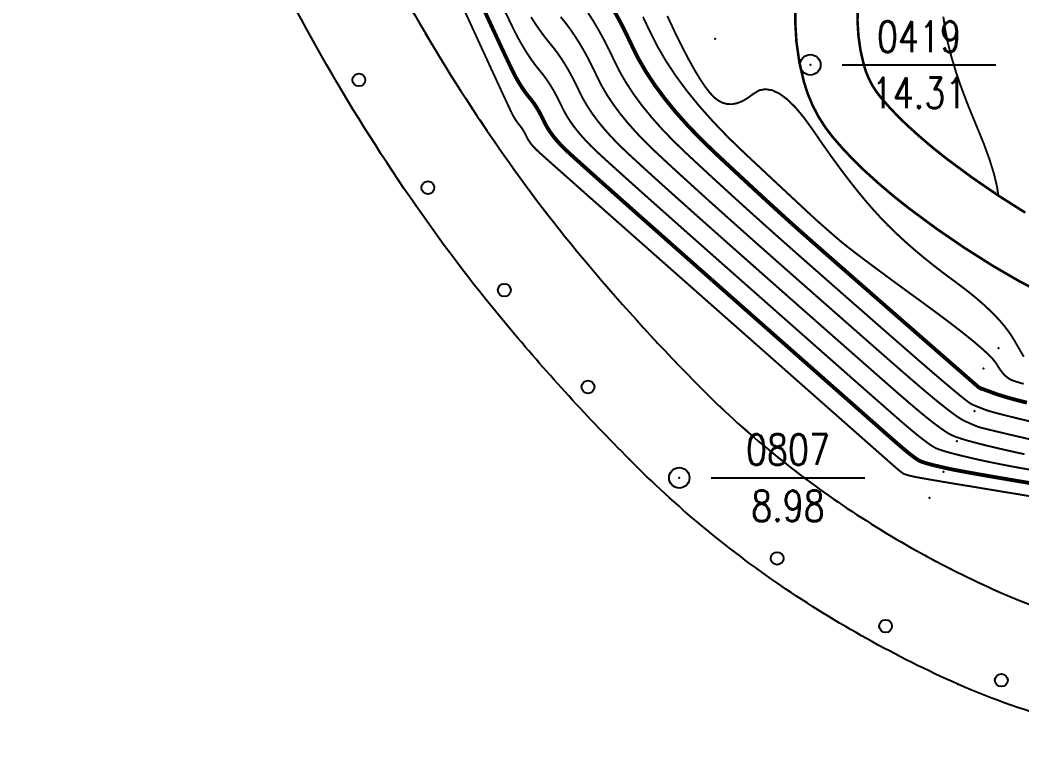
# Model space of a CAD drawing. Extents: x 940 to 2162, y 608 to 1562.
# Drawn here: x 1108.62 to 1147.79, y 651.26 to 679.58 of the extents above; entities that cross this region are included whole.
import ezdxf
from ezdxf.enums import TextEntityAlignment as Align

# ---------------------------------------------------------------- set-up
doc = ezdxf.new("R2010")
doc.units = 0
doc.header["$LTSCALE"] = 0.5
doc.header["$PDSIZE"] = 0.2
doc.linetypes.add('X6', pattern=[2, 1, -1])
doc.layers.get('0').update_dxf_attribs({"linetype": 'CONTINUOUS'})
for name, color, linetype in [('DGX', 2, 'CONTINUOUS'), ('DLSS', 4, 'CONTINUOUS'), ('KZD', 1, 'CONTINUOUS'), ('SXSS', 5, 'CONTINUOUS'), ('ZBTZ', 3, 'CONTINUOUS'), ('ZDH', 1, 'CONTINUOUS')]:
    doc.layers.add(name, color=color, linetype=linetype)
doc.styles.add('HZ', font='rs.shx', dxfattribs={"width": 0.8, "bigfont": 'hztxt.shx'})
doc.linetypes.add('1161', pattern='A,0,[149,AAA.SHX,S=0.15,R=0,X=0,Y=0],-1.6', length=1.6)

# ---------------------------------------------------------------- blocks, each defined once
blk = doc.blocks.new('gc170')
at = {"linetype": 'Continuous'}
blk.add_circle((0, 0), 0.5, dxfattribs=at)
blk = doc.blocks.new('gc117')
blk.add_circle((0, 0), 0.8)
blk.add_point((0, 0))

msp = doc.modelspace()

# ---------------------------------------------------------------- linework, layer by layer
at = {"layer": 'DGX', "linetype": 'Continuous', "const_width": 0.075}
for points, elevation in [([(1148.066, 660.982), (1146.778, 661.194), (1145.708, 661.371), (1144.857, 661.512), (1144.225, 661.619), (1143.811, 661.691), (1143.617, 661.727), (1143.535, 661.746), (1143.462, 661.763), (1143.396, 661.779), (1143.339, 661.794), (1143.289, 661.808), (1143.248, 661.82), (1143.214, 661.831), (1143.189, 661.841), (1143.164, 661.854), (1143.133, 661.873), (1143.096, 661.899), (1143.053, 661.932), (1143.003, 661.972), (1142.947, 662.018), (1142.884, 662.07), (1142.816, 662.13), (1142.644, 662.28), (1142.273, 662.608), (1141.701, 663.111), (1140.931, 663.791), (1139.96, 664.647), (1138.79, 665.68), (1137.42, 666.889), (1135.85, 668.274), (1134.28, 669.66), (1132.909, 670.871), (1131.737, 671.907), (1130.763, 672.768), (1129.989, 673.454), (1129.413, 673.965), (1129.037, 674.3), (1128.859, 674.461), (1128.784, 674.534), (1128.714, 674.606), (1128.651, 674.677), (1128.593, 674.748), (1128.542, 674.818), (1128.496, 674.887), (1128.456, 674.956), (1128.422, 675.023), (1128.391, 675.089), (1128.359, 675.152), (1128.326, 675.211), (1128.293, 675.268), (1128.259, 675.322), (1128.224, 675.372), (1128.189, 675.419), (1128.153, 675.464), (1128.117, 675.508), (1128.081, 675.555), (1128.045, 675.605), (1128.009, 675.658), (1127.973, 675.714), (1127.937, 675.773), (1127.901, 675.834), (1127.866, 675.899), (1127.741, 676.161), (1127.437, 676.815), (1126.954, 677.861), (1126.293, 679.3), (1125.452, 681.13)], 9.5), ([(1148.128, 662.005), (1147.519, 662.115), (1146.987, 662.216), (1146.532, 662.307), (1146.153, 662.388), (1145.828, 662.462), (1145.535, 662.531), (1145.274, 662.595), (1145.045, 662.654), (1144.847, 662.708), (1144.682, 662.758), (1144.549, 662.802), (1144.447, 662.842), (1144.349, 662.893), (1144.226, 662.97), (1144.078, 663.074), (1143.905, 663.204), (1143.706, 663.361), (1143.483, 663.545), (1143.234, 663.754), (1142.961, 663.991), (1142.617, 664.292), (1142.158, 664.695), (1141.584, 665.199), (1140.894, 665.806), (1140.089, 666.515), (1139.169, 667.327), (1138.134, 668.24), (1136.984, 669.255), (1135.836, 670.269), (1134.808, 671.178), (1133.901, 671.983), (1133.114, 672.683), (1132.447, 673.279), (1131.901, 673.77), (1131.475, 674.156), (1131.169, 674.438), (1130.933, 674.666), (1130.715, 674.893), (1130.516, 675.116), (1130.335, 675.338), (1130.173, 675.557), (1130.03, 675.774), (1129.905, 675.989), (1129.798, 676.201), (1129.7, 676.408), (1129.6, 676.604), (1129.498, 676.792), (1129.393, 676.969), (1129.287, 677.137), (1129.178, 677.295), (1129.068, 677.444), (1128.955, 677.583), (1128.842, 677.721), (1128.729, 677.869), (1128.615, 678.026), (1128.503, 678.192), (1128.39, 678.367), (1128.277, 678.552), (1128.165, 678.745), (1128.053, 678.948), (1127.877, 679.298), (1127.572, 679.934)], 10.5), ([(1147.892, 662.615), (1147.421, 662.718), (1146.974, 662.82), (1146.571, 662.914), (1146.213, 663.002), (1145.898, 663.084), (1145.627, 663.158), (1145.399, 663.226), (1145.216, 663.288), (1145.077, 663.343), (1144.942, 663.412), (1144.773, 663.519), (1144.569, 663.661), (1144.331, 663.84), (1144.058, 664.056), (1143.751, 664.308), (1143.41, 664.597), (1143.033, 664.922), (1142.603, 665.297), (1142.101, 665.738), (1141.525, 666.244), (1140.876, 666.814), (1140.154, 667.449), (1139.359, 668.15), (1138.491, 668.915), (1137.55, 669.745), (1136.614, 670.573), (1135.758, 671.332), (1134.983, 672.021), (1134.289, 672.641), (1133.676, 673.191), (1133.145, 673.672), (1132.694, 674.084), (1132.324, 674.426), (1132.007, 674.733), (1131.715, 675.036), (1131.448, 675.336), (1131.206, 675.633), (1130.989, 675.927), (1130.796, 676.218), (1130.629, 676.505), (1130.486, 676.79), (1130.355, 677.067), (1130.22, 677.331), (1130.083, 677.582), (1129.943, 677.82), (1129.801, 678.045), (1129.655, 678.257), (1129.507, 678.456), (1129.356, 678.642), (1129.204, 678.828), (1129.052, 679.026), (1128.901, 679.237), (1128.749, 679.459), (1128.598, 679.694)], 11), ([(1129.757, 679.702), (1129.946, 679.468), (1130.132, 679.218), (1130.315, 678.952), (1130.493, 678.67), (1130.669, 678.372), (1130.841, 678.057), (1131.009, 677.726), (1131.174, 677.379), (1131.353, 677.022), (1131.563, 676.661), (1131.805, 676.296), (1132.077, 675.928), (1132.381, 675.555), (1132.716, 675.179), (1133.082, 674.799), (1133.479, 674.415), (1133.913, 674.012), (1134.388, 673.575), (1134.906, 673.104), (1135.464, 672.598), (1136.065, 672.059), (1136.707, 671.485), (1137.391, 670.877), (1138.117, 670.235), (1138.848, 669.59), (1139.549, 668.973), (1140.219, 668.384), (1140.858, 667.822), (1141.466, 667.288), (1142.043, 666.781), (1142.59, 666.303), (1143.106, 665.852), (1143.582, 665.44), (1144.01, 665.076), (1144.388, 664.76), (1144.718, 664.494), (1144.999, 664.275), (1145.231, 664.105), (1145.415, 663.984), (1145.55, 663.912), (1145.655, 663.866), (1145.749, 663.824), (1145.833, 663.788), (1145.906, 663.757), (1145.969, 663.73), (1146.021, 663.709), (1146.062, 663.692), (1146.093, 663.68), (1146.146, 663.664), (1146.255, 663.636), (1146.419, 663.595), (1146.639, 663.542), (1146.914, 663.476), (1147.245, 663.398), (1147.632, 663.308), (1148.074, 663.204)], 11.5)]:
    msp.add_lwpolyline(points, dxfattribs=dict(at, elevation=elevation))
at = {"layer": 'DGX', "color": 3, "linetype": 'Continuous', "const_width": 0.15, "elevation": 10}
msp.add_lwpolyline([(1148.82, 661.368), (1147.795, 661.539), (1146.918, 661.688), (1146.188, 661.814), (1145.606, 661.918), (1145.172, 661.999), (1144.885, 662.058), (1144.681, 662.104), (1144.498, 662.147), (1144.335, 662.187), (1144.192, 662.224), (1144.068, 662.258), (1143.965, 662.289), (1143.881, 662.317), (1143.818, 662.342), (1143.757, 662.373), (1143.68, 662.422), (1143.587, 662.487), (1143.479, 662.568), (1143.355, 662.666), (1143.215, 662.781), (1143.059, 662.912), (1142.888, 663.06), (1142.63, 663.286), (1142.215, 663.651), (1141.643, 664.155), (1140.912, 664.799), (1140.025, 665.581), (1138.98, 666.503), (1137.777, 667.564), (1136.417, 668.765), (1135.058, 669.965), (1133.859, 671.025), (1132.819, 671.945), (1131.939, 672.726), (1131.218, 673.366), (1130.657, 673.867), (1130.256, 674.228), (1130.014, 674.45), (1129.858, 674.6), (1129.715, 674.749), (1129.583, 674.897), (1129.464, 675.043), (1129.357, 675.188), (1129.263, 675.331), (1129.18, 675.472), (1129.11, 675.612), (1129.045, 675.748), (1128.979, 675.878), (1128.912, 676.002), (1128.843, 676.119), (1128.773, 676.229), (1128.701, 676.334), (1128.629, 676.432), (1128.554, 676.523), (1128.479, 676.615), (1128.405, 676.712), (1128.33, 676.816), (1128.256, 676.925), (1128.181, 677.041), (1128.107, 677.162), (1128.033, 677.29), (1127.959, 677.423), (1127.809, 677.729), (1127.504, 678.374), (1127.046, 679.358), (1126.434, 680.681)], dxfattribs=at)
at = {"layer": 'DGX', "linetype": 'Continuous', "const_width": 0.075, "flags": 128}
for points, elevation in [([(1130.828, 679.86), (1131.044, 679.521), (1131.255, 679.162), (1131.461, 678.783), (1131.664, 678.385), (1131.862, 677.968), (1132.078, 677.539), (1132.33, 677.105), (1132.62, 676.666), (1132.948, 676.223), (1133.313, 675.775), (1133.716, 675.322), (1134.156, 674.865), (1134.634, 674.403), (1135.132, 673.94), (1135.632, 673.477), (1136.135, 673.016), (1136.64, 672.556), (1137.147, 672.097), (1137.657, 671.639), (1138.169, 671.182), (1138.684, 670.726), (1139.205, 670.266), (1139.739, 669.796), (1140.283, 669.318), (1140.839, 668.829), (1141.407, 668.332), (1141.986, 667.825), (1142.576, 667.309), (1143.179, 666.783), (1143.752, 666.284), (1144.256, 665.849), (1144.691, 665.477), (1145.057, 665.168), (1145.355, 664.922), (1145.583, 664.739), (1145.742, 664.62), (1145.832, 664.564), (1145.889, 664.539), (1145.95, 664.514), (1146.013, 664.488), (1146.08, 664.461), (1146.151, 664.433), (1146.224, 664.404), (1146.301, 664.375), (1146.381, 664.344), (1146.489, 664.308), (1146.651, 664.261), (1146.865, 664.203), (1147.133, 664.135), (1147.454, 664.055), (1147.829, 663.964), (1148.256, 663.862)], 12), ([(1132.973, 679.704), (1133.239, 679.146), (1133.526, 678.572), (1133.864, 677.992), (1134.252, 677.405), (1134.69, 676.812), (1135.178, 676.214), (1135.717, 675.609), (1136.305, 674.997), (1136.944, 674.38), (1137.57, 673.796), (1138.119, 673.282), (1138.593, 672.841), (1138.99, 672.471), (1139.311, 672.172), (1139.556, 671.945), (1139.725, 671.79), (1139.817, 671.706), (1139.877, 671.654), (1139.947, 671.592), (1140.028, 671.521), (1140.119, 671.441), (1140.221, 671.352), (1140.333, 671.254), (1140.455, 671.147), (1140.589, 671.031), (1140.76, 670.887), (1140.998, 670.698), (1141.303, 670.463), (1141.674, 670.182), (1142.112, 669.856), (1142.617, 669.483), (1143.187, 669.065), (1143.825, 668.602), (1144.458, 668.137), (1145.017, 667.718), (1145.501, 667.343), (1145.91, 667.013), (1146.245, 666.727), (1146.505, 666.486), (1146.69, 666.29), (1146.801, 666.139), (1146.874, 666.016), (1146.949, 665.905), (1147.024, 665.807), (1147.1, 665.721), (1147.178, 665.648), (1147.256, 665.587), (1147.334, 665.538), (1147.414, 665.502), (1147.502, 665.471), (1147.605, 665.438), (1147.724, 665.402), (1147.859, 665.365)], 13), ([(1133.927, 679.735), (1134.214, 679.123), (1134.484, 678.572), (1134.738, 678.083), (1134.975, 677.655), (1135.195, 677.289), (1135.398, 676.984), (1135.585, 676.741), (1135.755, 676.56), (1135.92, 676.43), (1136.092, 676.342), (1136.272, 676.296), (1136.46, 676.291), (1136.654, 676.329), (1136.857, 676.408), (1137.066, 676.529), (1137.284, 676.691), (1137.513, 676.83), (1137.761, 676.878), (1138.027, 676.836), (1138.311, 676.703), (1138.613, 676.481), (1138.932, 676.168), (1139.27, 675.764), (1139.626, 675.271), (1139.986, 674.746), (1140.336, 674.251), (1140.677, 673.784), (1141.009, 673.346), (1141.331, 672.937), (1141.644, 672.556), (1141.947, 672.205), (1142.241, 671.882), (1142.539, 671.573), (1142.856, 671.263), (1143.192, 670.951), (1143.546, 670.639), (1143.919, 670.325), (1144.311, 670.01), (1144.721, 669.694), (1145.15, 669.376), (1145.57, 669.062), (1145.954, 668.755), (1146.301, 668.455), (1146.612, 668.162), (1146.887, 667.877), (1147.125, 667.599), (1147.327, 667.328), (1147.493, 667.064), (1147.632, 666.82), (1147.756, 666.607), (1147.864, 666.426)], 13.5), ([(1144.719, 679.711), (1144.785, 679.226), (1144.89, 678.702), (1145.034, 678.137), (1145.217, 677.533), (1145.439, 676.889), (1145.7, 676.205), (1145.999, 675.481), (1146.29, 674.772), (1146.524, 674.131), (1146.7, 673.559), (1146.82, 673.056), (1146.868, 672.722)], 14)]:
    msp.add_lwpolyline(points, dxfattribs=dict(at, elevation=elevation))
at = {"layer": 'DGX', "color": 3, "linetype": 'Continuous', "const_width": 0.15, "elevation": 12.5, "flags": 128}
msp.add_lwpolyline([(1131.84, 679.952), (1132.082, 679.51), (1132.319, 679.045), (1132.551, 678.557), (1132.802, 678.055), (1133.097, 677.548), (1133.436, 677.035), (1133.819, 676.518), (1134.246, 675.994), (1134.717, 675.465), (1135.231, 674.931), (1135.789, 674.392), (1136.351, 673.868), (1136.876, 673.38), (1137.364, 672.928), (1137.815, 672.513), (1138.229, 672.135), (1138.606, 671.792), (1138.947, 671.486), (1139.251, 671.216), (1139.563, 670.941), (1139.928, 670.62), (1140.348, 670.252), (1140.821, 669.837), (1141.348, 669.376), (1141.929, 668.868), (1142.563, 668.314), (1143.251, 667.714), (1143.921, 667.129), (1144.502, 666.622), (1144.994, 666.193), (1145.397, 665.842), (1145.71, 665.569), (1145.934, 665.373), (1146.069, 665.256), (1146.114, 665.217), (1146.123, 665.213), (1146.15, 665.203), (1146.194, 665.187), (1146.254, 665.164), (1146.332, 665.135), (1146.427, 665.099), (1146.54, 665.057), (1146.669, 665.009), (1146.821, 664.955), (1147, 664.898), (1147.206, 664.836), (1147.439, 664.771), (1147.7, 664.702), (1147.987, 664.629)], dxfattribs=at)
at = {"layer": 'DLSS', "linetype": 'Continuous', "flags": 128}
msp.add_lwpolyline([(1149.736, 668.35, 0.1, 0.1, -0.030761), (1146.657, 669.973, 0.1, 0.1, -0.026917), (1143.376, 672.22, 0.1, 0.1, -0.024127), (1141.634, 673.695, 0.1, 0.1, -0.03079), (1140.404, 674.993, 0.1, 0.1, -0.10756), (1139.265, 677.167, 0.1, 0.1, -0.083583), (1138.946, 680.296, 0.1, 0.1, -0.049577), (1139.638, 684.472, 0.1, 0.1, -0.044288), (1141.271, 688.918, 0.1, 0.1, -0.010247), (1142.456, 691.305, 0.1, 0.1, 0.012715), (1143.402, 693.233, 0.1, 0.1, 0.017427), (1145.518, 698.299, 0.1, 0.1, 0.020288), (1147.003, 702.775, 0.1, 0.1, 0.036862), (1147.576, 705.516, 0.1, 0.1, 0.055023), (1147.618, 707.395, 0.1, 0.1, 0.044508), (1147.212, 709.672, 0.1, 0.1, 0.025061), (1145.939, 713.571, 0.1, 0.1, 0.016467), (1145.288, 715.117, 0.1, 0.1, -0.015392), (1144.588, 716.769, 0.1, 0.1, -0.053962), (1143.744, 719.913, 0.1, 0.1, -0.048539), (1143.537, 723.525, 0.1, 0.1, -0.079415)], format="xyseb", dxfattribs=at)
at = {"layer": 'DLSS', "linetype": 'X6'}
msp.add_lwpolyline([(1213.006, 689.928, 0.130561), (1204.127, 688.121, 0.093388), (1195.179, 681.366, 0.021081), (1189.361, 674.398, 0.030276), (1185.689, 668.951, 0.00631), (1185.162, 668.03, -0.006859), (1184.777, 667.358, -0.087346), (1181.795, 663.882, -0.053054), (1174.349, 658.987, -0.043452), (1170.375, 657.359, -0.030894), (1164.053, 655.811, -0.066536), (1154.184, 655.363, -0.082528), (1146.889, 657.242, -0.045763), (1140.59, 660.751, -0.04717), (1135.246, 665.198, -0.0207), (1130.841, 670.01, -0.023131), (1127.336, 674.588, -0.042521), (1121.194, 685.258, -0.037395), (1116.171, 698.504, -0.020701), (1113.623, 708.636, -0.035855), (1112.871, 714.245, -0.023383), (1112.757, 721.915, -0.017331)], format="xyb", dxfattribs=at)
at = {"layer": 'DLSS', "linetype": 'Continuous', "const_width": 0.1, "flags": 128}
msp.add_lwpolyline([(1147.923, 672.053, -0.026917), (1144.858, 674.152, -0.024127), (1143.296, 675.475, -0.03079), (1142.271, 676.556, -0.10756), (1141.613, 677.813, -0.083583), (1141.376, 680.137, -0.049577), (1141.99, 683.838, -0.044288), (1143.474, 687.88, -0.010247), (1144.615, 690.177, 0.012715), (1145.615, 692.217, 0.017427), (1147.797, 697.439, 0.020288), (1149.344, 702.103, 0.036862)], format="xyb", dxfattribs=at)
at = {"layer": 'KZD', "linetype": 'Continuous'}
for p, q in [((1140.768, 677.829), (1146.768, 677.829)), ((1135.644, 661.694), (1141.644, 661.694))]:
    msp.add_line(p, q, dxfattribs=at)
at = {"layer": 'SXSS', "linetype": 'Continuous'}
msp.add_lwpolyline([(1205.884, 684.581, 0.093388), (1198.103, 678.707, 0.021081), (1192.498, 671.995, 0.030276), (1189.094, 666.944, 0.00631), (1188.617, 666.11, -0.006859), (1188.177, 665.344, -0.087346), (1184.304, 660.828, -0.053054), (1176.158, 655.473, -0.043452), (1171.55, 653.586, -0.030894), (1164.754, 651.922, -0.066536), (1153.839, 651.426, -0.082528), (1145.289, 653.628, -0.045763), (1138.359, 657.488, -0.04717), (1132.443, 662.411, -0.0207), (1127.818, 667.465, -0.023131), (1124.09, 672.333, -0.042521), (1117.614, 683.585, -0.037395), (1112.381, 697.382, -0.020701), (1109.753, 707.831, -0.035855), (1108.926, 714.002, -0.023383), (1108.807, 722.041, -0.017331)], format="xyb", dxfattribs=at)
at = {"layer": 'ZBTZ', "linetype": '1161', "flags": 128}
msp.add_lwpolyline([(1330.74, 833.762), (1327.56, 840.768), (1319.707, 863.134), (1319.598, 863.445, -0.077672), (1319.176, 867.141, -0.089807), (1319.974, 870.7, -0.089946), (1322.608, 874.728, -0.118766), (1326.471, 877.237, -0.102595), (1331.41, 877.907, -0.141061), (1335.992, 876.236, -0.020708), (1338.015, 874.629, -0.026382), (1339.616, 873.089, -0.013245), (1341.446, 871.028, -0.005397), (1345.414, 866.207, -0.028768), (1347.217, 863.684, -0.015584), (1349.754, 859.369), (1356.2, 845.721, 0.167735), (1359.482, 841.341, 0.247764), (1363.284, 840.922, 0.111916), (1366.354, 843.018, 0.069822), (1369.739, 847.866, 0.053027), (1371.017, 851.218, 0.052663), (1371.567, 854.788, -0.001571), (1370.445, 864.094, -0.002172), (1369.681, 870.852, -0.000159), (1368.865, 878.383, -0.005831), (1368.835, 878.697, -0.046402), (1368.869, 882.664, 0.020508), (1369.267, 889.274, 0.003582), (1369.284, 890.636, 0.000782), (1369.306, 897.171, 0.026584), (1369.127, 900.636, 0.003874), (1368.949, 902.217), (1368.093, 906.685, 0.009169), (1365.623, 916.544, 0.037036), (1365.013, 918.279, 0.007585), (1357.022, 935.837, 0.004872), (1343.846, 962.973, 0.008475), (1342.009, 966.513, 0.003614), (1335.854, 977.703), (1329.948, 984.969, 0.013099), (1326.606, 988.431, 0.028527), (1325.252, 989.619, 0.014737), (1320.307, 993.25, 0.008963), (1311.673, 998.981, 0.047867), (1307.452, 1001.138, 0.027113), (1298.54, 1004.116), (1269.742, 1011.439, -0.020512), (1261.532, 1014.034, -0.033977), (1256.413, 1016.291, -0.005961), (1247.965, 1020.851, -0.018837), (1245.102, 1022.585, -0.027926), (1242.305, 1024.659, -0.006734), (1232.843, 1032.749, -0.04167), (1227.657, 1038.133, -0.025832), (1220.986, 1047.25), (1219.164, 1049.83), (1198.288, 1046.029), (1190.582, 1046.64), (1190.582, 1044.115), (1180.434, 1044.141), (1180.52, 1046.834), (1175.967, 1046.977), (1177.339, 952.841), (1172.053, 952.633), (1170.186, 899.769), (1161.268, 883.069), (1145.898, 871.231), (1125.512, 864.649), (1099.71, 863.887), (1069.546, 881.138), (1074.012, 867.156), (1077.612, 862.785), (1080.531, 860.039), (1081.322, 863.46), (1088.163, 863.46), (1082.903, 845.379), (1085.515, 845.893), (1090.005, 847.604), (1092.212, 841.814), (1092.782, 840.069), (1087.738, 838.245), (1087.788, 838.75, -0.027206), (1090.093, 834.638, -0.063866), (1090.967, 832.077, -0.009428), (1091.978, 826.602, -0.010278), (1092.709, 821.525, -0.011914), (1094.112, 807.365, -0.024093), (1094.307, 800.086, -0.017627), (1093.75, 790.285, -0.007981), (1091.46, 769.142), (1090.266, 759.756, -0.034067), (1095.724, 760.461, -0.049637), (1102.31, 760.204, -0.002641), (1103.782, 759.992, -0.005392), (1104.566, 759.866, -0.072064), (1109.903, 758.132, -0.111845), (1113.518, 755.204, -0.124873), (1115.369, 751.047, -0.065747), (1115.6, 745.122, -0.036581), (1114.485, 738.437, 0.034334), (1113.46, 732.463, 0.017331), (1112.757, 721.915, 0.023383), (1112.871, 714.245, 0.035855), (1113.623, 708.636, 0.020701), (1116.171, 698.504, 0.037395), (1121.194, 685.258, 0.042521), (1127.336, 674.588, 0.023131), (1130.841, 670.01, 0.0207), (1135.246, 665.198, 0.04717), (1140.59, 660.751, 0.045763), (1146.889, 657.242, 0.082528), (1154.184, 655.363, 0.066536), (1164.053, 655.811, 0.030894), (1170.375, 657.359, 0.043452), (1174.349, 658.987, 0.053054), (1181.795, 663.882, 0.087346), (1184.777, 667.358, 0.006859), (1185.162, 668.03, -0.00631), (1185.689, 668.951, -0.030276), (1189.361, 674.398, -0.021081), (1195.179, 681.366, -0.093388), (1204.127, 688.121, -0.130561), (1213.006, 689.928, -0.010639), (1220.792, 689.303, 0.006428), (1233.29, 688.193, 0.002335), (1242.048, 687.569, 0.003845), (1247.331, 687.259, 0.198568), (1251.993, 688.913, 0.144016), (1256.476, 696.199, 0.089715), (1257.029, 702.564, -0.069383), (1257.544, 713.69, -0.036422), (1260.85, 726.238, -0.155986), (1264.056, 730.545, -0.201176), (1270.425, 731.999, -0.180181), (1276.131, 728.662, -0.023263), (1278.275, 725.774, -0.025036), (1280.027, 722.865, -0.024343), (1284.36, 713.736, 0.019447), (1289.34, 702.974, 0.019178), (1295.661, 691.692, 0.062456), (1297.592, 689.274, 0.049333), (1298.871, 688.252, 0.035102), (1301.354, 686.88, 0.031434), (1304.797, 685.537, 0.071847), (1305.499, 685.42, 0.023809), (1306.045, 685.434, 0.017093), (1307.054, 685.543, 0.043665), (1310.87, 686.431, 0.036297), (1315.467, 688.312, 0.015778), (1318.218, 689.79, 0.010859), (1322.259, 692.244, 0.021309), (1324.617, 693.893, 0.012897), (1324.725, 693.98, 0.037347), (1324.729, 698.732, 0.016633), (1324.405, 701.739, 0.020292), (1323.978, 704.074, 0.118409), (1320.61, 710.916, -0.070031), (1311.692, 725.357, -0.022972), (1306.681, 738.373, -0.0249), (1303.212, 750.825, -0.055447), (1301.993, 761.741, -0.043106), (1303.164, 775.36, -0.084624), (1307.367, 787.214, -0.274119), (1314.059, 791.099, -0.174301), (1319.049, 789.254, -0.08134), (1323.489, 784.08, -0.158868), (1326.899, 769.631, 0.115392), (1329.098, 754.723, 0.02739), (1333.464, 745.227, 0.044069), (1336.764, 740.122, 0.11721), (1341.453, 736.364, 0.097181), (1349.101, 734.424, 0.13611), (1353.055, 735.291, 0.054193), (1355.838, 737.173), (1357.4, 741.046), (1359.601, 743.988), (1358.961, 747.74, 0.012312), (1357.65, 750.599, 0.027255), (1356.292, 753.032, 0.002451), (1353.397, 757.564, -0.003279), (1351.199, 761.018, -0.001211), (1348.636, 765.126, -0.001537), (1346.63, 768.381, -0.018479), (1344.35, 772.434, -0.013579), (1341.682, 777.983, -0.01746), (1340.066, 781.958, -0.019016), (1338.839, 785.749, -0.01542), (1337.304, 791.906, -0.016269), (1336.217, 797.847, -0.000047), (1335.237, 804.412, -0.000121), (1334.856, 806.965, -0.000007), (1333.963, 812.968, -0.000007), (1333.071, 818.963, -0.001307), (1332.463, 823.128, 0.000982), (1331.662, 828.632, 0.015736), (1330.74, 833.762)], format="xyb", close=True, dxfattribs=at)
at = {"layer": 'ZDH', "linetype": 'Continuous'}
for p in [(1135.803, 678.842, 13.918), (1140.404, 674.993, 14.184), (1124.09, 672.333, 8.961), (1143.376, 672.22, 14.136), (1146.869, 666.761, 13.691), (1146.294, 665.963, 13.182), (1146.184, 665.142, 12.445), (1145.942, 664.291, 11.784), (1145.243, 663.123, 10.785), (1132.443, 662.411, 8.964), (1144.729, 661.924, 9.99), (1144.177, 660.907, 9.251), (1145.478, 657.9, 9.025), (1145.478, 657.9, 9.025), (1145.289, 653.628, 8.976)]:
    msp.add_point(p, dxfattribs=at)

# ---------------------------------------------------------------- block references
at = {"layer": 'KZD', "linetype": 'Continuous', "xscale": 0.5, "yscale": 0.5}
for p in [(1139.518, 677.829, 14.313), (1134.394, 661.694, 8.976)]:
    msp.add_blockref('gc117', p, dxfattribs=at)
at = {"layer": 'ZBTZ', "linetype": 'Continuous', "yscale": 0.5}
for p, xscale, rotation in [((1121.866, 677.239, 7.252), 0.5, 120.7784964100285), ((1124.564, 673.031, 7.252), 0.5, 124.5638278407875), ((1127.553, 669.024, 7.252), 0.5, 128.9008487424906), ((1130.823, 665.242, 7.252), 0.5, 132.6345008194236), ((1138.221, 658.544, 7.252), 0.4999999999999999, 144.6239443050103), ((1142.46, 655.899, 7.252), 0.5, 151.4034846348448), ((1146.987, 653.784, 7.252), 0.5, 159.3861594861405)]:
    msp.add_blockref('gc170', p, dxfattribs=dict(at, xscale=xscale, rotation=rotation))

# ---------------------------------------------------------------- texts
at = {"layer": 'KZD', "linetype": 'Continuous', "style": 'HZ', "width": 0.8}
for s, p in [('0419', (1143.768, 678.929)), ('14.31', (1143.768, 676.729)), ('0807', (1138.644, 662.794)), ('8.98', (1138.644, 660.594))]:
    msp.add_text(s, height=1.2, dxfattribs=at).set_placement(p, align=Align.MIDDLE)

doc.saveas('drawing.dxf')
